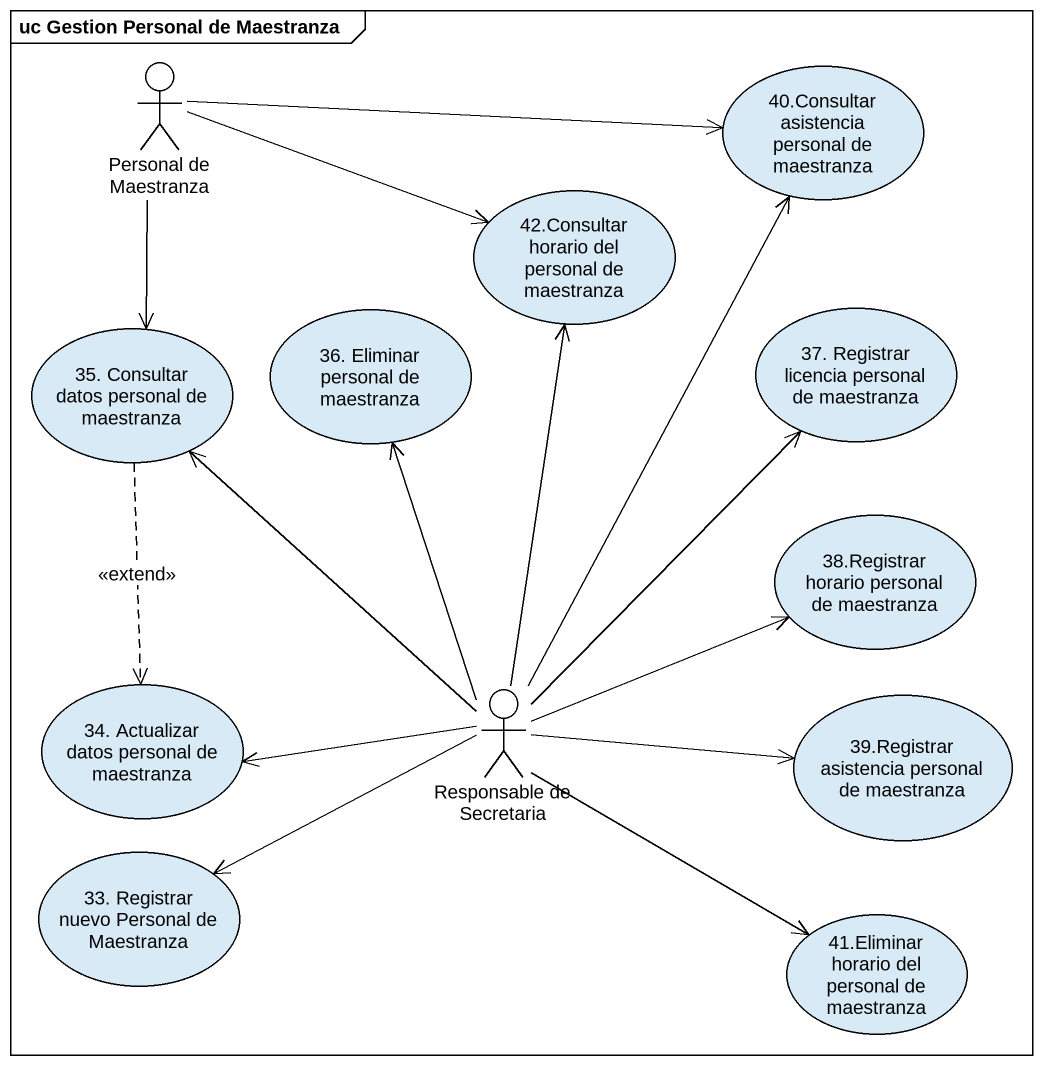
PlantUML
@startuml
mainframe uc Gestion Personal de Maestranza
actor "Personal de Maestranza" as Personal_de_Maestranza
usecase "40.Consultar asistencia personal de maestranza" as u40_Consultar_asistencia
usecase "42.Consultar horario del personal de maestranza" as u42_Consultar_horario_del
usecase "35. Consultar datos personal de maestranza" as u35_Consultar_datos_personal
usecase "36. Eliminar personal de maestranza" as u36_Eliminar_personal_de
usecase "37. Registrar licencia personal de maestranza" as u37_Registrar_licencia
usecase "38.Registrar horario personal de maestranza" as u38_Registrar_horario
usecase "34. Actualizar datos personal de maestranza" as u34_Actualizar_datos
actor "Responsable de Secretaria" as Responsable_de_Secretaria
usecase "39.Registrar asistencia personal de maestranza" as u39_Registrar_asistencia
usecase "33. Registrar nuevo Personal de Maestranza" as u33_Registrar_nuevo_Personal
usecase "41.Eliminar horario del personal de maestranza" as u41_Eliminar_horario_del
Personal_de_Maestranza -right-> u40_Consultar_asistencia
Personal_de_Maestranza -right-> u42_Consultar_horario_del
Personal_de_Maestranza --> u35_Consultar_datos_personal
u35_Consultar_datos_personal ..> u34_Actualizar_datos : <<extend>>
Responsable_de_Secretaria -up-> u40_Consultar_asistencia
Responsable_de_Secretaria -up-> u42_Consultar_horario_del
Responsable_de_Secretaria -up-> u35_Consultar_datos_personal
Responsable_de_Secretaria -up-> u36_Eliminar_personal_de
Responsable_de_Secretaria -up-> u37_Registrar_licencia
Responsable_de_Secretaria -right-> u38_Registrar_horario
Responsable_de_Secretaria -left-> u34_Actualizar_datos
Responsable_de_Secretaria -right-> u39_Registrar_asistencia
Responsable_de_Secretaria -left-> u33_Registrar_nuevo_Personal
Responsable_de_Secretaria -right-> u41_Eliminar_horario_del
@enduml
